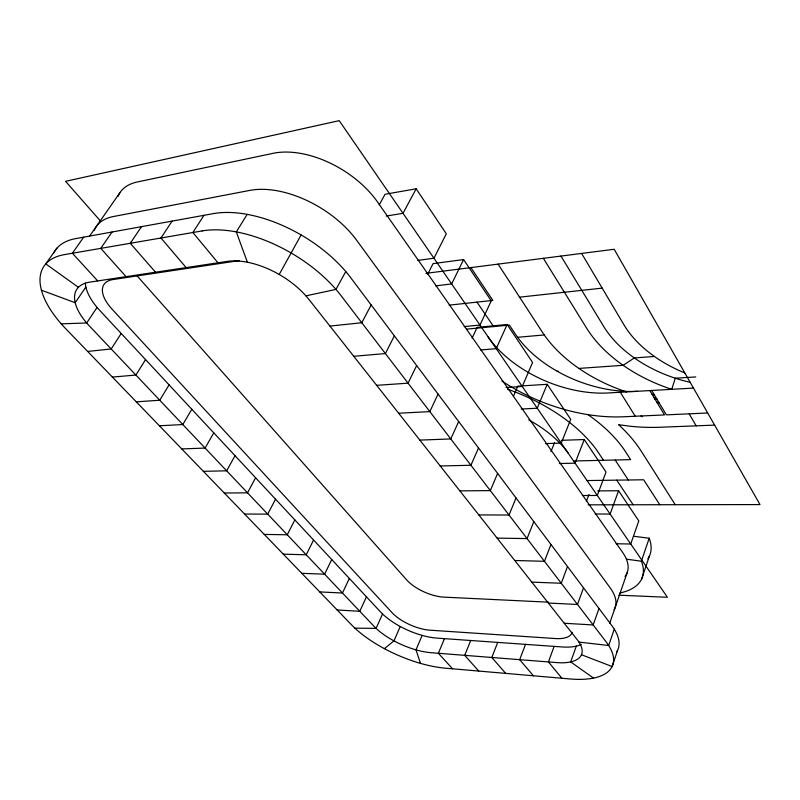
<?xml version="1.0" encoding="UTF-8"?>
<svg xmlns="http://www.w3.org/2000/svg" width="800" height="800" viewBox="0 0 800 800"><rect width="100%" height="100%" fill="white"/><g stroke="black" fill="none" stroke-linecap="round" stroke-linejoin="round"><path stroke-width="1.2" d="M617.55 650.44L612.11 666.54L581.46 654.73M641.67 578.94L649.33 556.24M619.83 593.01A78.21 37.41 21 0 0 641.38 561.22L649.2 538.24L634.34 536.34M614.28 629.14L608.68 645.5L578.96 642.09M609.68 623.36L627.44 571.89M599 608.46L593.19 624.95L564.25 623.26M576.31 646.13L570.69 661.9L593.5 678.09M583.52 587.84L577.5 604.46L548.31 603.04M597.66 490.91L618.57 490.74L610.12 514.05L595.26 514.01M554.12 646.38L548.43 661.94L561.94 678.26M567.51 566.52L561.26 583.26L531.83 582.13M586.39 501.32L588.99 494.42M525.51 644.36L519.7 659.68L533.41 675.79M550.95 544.46L544.46 561.31L514.77 560.5M561.41 440.33L584.25 439.54L575.07 463.17L559.34 463.52M497.72 642.4L491.81 657.48L505.7 673.39M533.8 521.61L527.06 538.59L497.12 538.11M550.94 451.62L554.51 442.75M470.71 640.49L464.71 655.35L478.76 671.06M516.04 497.94L509.03 515.04L478.83 514.92M444.46 638.64L438.37 653.27L452.58 668.8M513.43 396.26L517.8 386.16L547.21 384.3L537.23 408.21L521.19 409.03M497.62 473.41L490.33 490.61L459.89 490.89M422.17 635.39L416 649.86L420.49 663.37M400.25 626.5L393.95 640.88L384.38 648.65M478.51 447.95L470.92 465.27L440.23 465.97M382.55 613.98L376.09 628.38L354.92 628.17M472.1 338.2L477.14 327.37L507.13 324.5L496.22 348.66L480.53 349.97M458.68 421.53L450.77 438.95L419.84 440.1M366.45 596.8L359.79 611.29L337.18 609.97M438.07 394.08L429.84 411.61L398.66 413.24M349.34 578.44L342.47 593.02L319.75 591.92M331.72 559.52L324.63 574.2L301.81 573.32M416.65 365.55L408.06 383.17L376.65 385.33M464.18 326.6L479.98 325.07L491.25 300.82L463.6 259.57L451.65 283.93L435.67 285.86M313.57 540.02L306.24 554.79L283.31 554.16M427.54 274.54L433.06 263.62L463.6 259.57M394.37 335.86L385.4 353.57L353.76 356.29M294.85 519.92L287.28 534.78L264.25 534.42M275.54 499.19L267.71 514.13L244.6 514.05M371.17 304.95L361.8 322.74L329.94 326.08M279.2 274.48L301.11 234.94M417.86 260.41L433.95 258.22L446.32 233.79L416.16 188.8L403.02 213.31L386.19 216.05M255.61 477.79L247.51 492.82L224.31 493.03M345.78 271.54L335.96 289.4L305.92 295.84M379.28 204.75L385.08 194.24L416.16 188.8M235.03 455.69L226.65 470.81L203.38 471.34M213.77 432.86L205.1 448.07L181.75 448.93M191.8 409.27L182.81 424.55L159.4 425.78M169.08 384.87L159.76 400.23L136.3 401.84M247.18 214.36L236.3 231.89L247.39 262.23M145.56 359.62L135.89 375.05L112.39 377.07M203.97 215.32L192.89 232.51L217.97 262.8M121.21 333.47L111.18 348.97L87.65 351.43M172.11 221.1L160.96 238.01L186.14 267.6M97.09 307.42L86.68 322.98L61.24 323.84M141.49 226.66L130.28 243.29L155.53 272.21M85.87 287.05L75.19 302.72L41.4 290.2M112.03 232.01L100.78 248.36L126.08 276.66M89.63 236.06L119.84 192.81M83.68 237.16L72.39 253.25L97.72 280.93M56.99 248.1L45.75 263.89L78.42 287.32M239.35 260.58L112.91 279.57A38.68 18.67 32.2 0 0 111.91 308.98L392.02 612.64A30.01 12.25 23.7 0 0 429.99 630.19L555.59 638.55A32.27 13.93 21.4 0 0 572.16 632.26M425.91 273.35L614.19 249.27L760 504.58L588.1 504.84M519.38 297.19L602.19 288.13M449.16 305.16L492.84 300.39L470.9 267.6M466.47 329.16L509.35 325.07L515.65 334.48A99.75 61.49 21.3 0 0 637.49 391.29M517.62 337.3L544.23 334.94M654.42 356.47L634.31 357.94L623.15 365.31L578.98 368.41M506.11 387.5L522.27 386.48L532.58 362.47L507.13 324.5M695.76 376.94L675.27 378.21L671.74 389.34A126.51 80.62 17.7 0 1 586.58 328.08L543.38 258.32M693.47 388.09L608.29 392.95A98.13 59.74 22.3 0 1 488.15 336.96M654.85 398.87L656.5 398.79M656.97 402.4L658.84 402.31M657.19 402.86L659.11 402.76M707.69 412.99L666.37 414.85L651.73 390.47M714.62 425.12L659.49 427.27A160.04 98.94 21.2 0 1 629.37 426.14L618.59 424.69A135.95 71.6 22.5 0 1 641.24 451.18L675.22 504.71M545.4 443.61L561.25 443.09L570.72 419.36L547.21 384.3M573.56 460.99L630.64 459.64L625.45 451.62A118.85 62.55 22.6 0 0 588.04 414.68M587.03 480.56L643.66 479.78L659.79 504.73M582.34 495.54L597.3 495.45L606.02 472.01L584.25 439.54M557.2 371.25L558.41 371.26M616.07 543.75L630.74 544.01L638.79 520.9L618.57 490.74M618.84 595.19L667.43 597.28L339.21 120.65L65.57 181.33L100.22 220.74M548.61 602.18L444.01 597.14A29.56 12.74 23.7 0 1 406.6 579.83L136.79 275.54M626.41 559.17L641.38 561.22M657.04 399.31L654.32 398.87M654.54 395.16L651.98 394.11M654 397.46L656.88 399.05M641.02 415.98L642.3 416.73M476.97 302.13L493.69 326.7M603.5 460.28L598.23 452.37A117.23 60.99 23.2 0 0 507.54 389.23M616.74 480.15L633.15 504.77M615.23 460.13L628.41 480.17M498.1 264.12L542.3 332.08A122.99 77.21 19.6 0 0 626.51 391.91M620.3 392.26L635.25 416.24M560.97 256.07L603.75 326.53A105.32 67.06 17.8 0 0 690.18 382.33M649.85 390.58L664.52 414.93L623.35 416.78A137.6 83.91 22.2 0 1 501.96 381.06M581.61 253.43L623.89 324.72A106.69 68.32 16.9 0 0 684.82 372.94M689.21 413.92L696.18 425.84M94.18 230.49A75.97 38.59 32.7 0 1 113.32 216.55L249.89 190.39A81.32 46.28 31.1 0 1 356.56 240.13L610.19 587.91A63.54 28.94 21.2 0 1 614.1 609.72M117.95 196.44A74.58 39.66 33.2 0 1 137.29 181.98L273.16 153.31A79.71 47.41 31.5 0 1 377.6 202.08L622.63 552.4A62.54 29.9 21 0 1 625.01 576.46M53.42 253.48A96.84 46.81 32.2 0 1 75.85 238.58L213.21 213.64A103.83 56.35 30.6 0 1 350.72 277.71L611.73 625.43A80.76 34.91 21.4 0 1 616.66 652.03M85.3 283.02A58.04 28.03 32.2 0 0 99.87 310.55L380.57 611.97A45.02 18.39 23.7 0 0 437.17 638.13L562.37 646.97A48.42 20.91 21.4 0 0 581.3 644.39M649.2 538.24A77.4 38.15 20.9 0 1 647.88 558.82M528.72 419.86A83.62 43.45 23.2 0 1 568.19 453.2M202.16 230.92L64.55 254.6A97.65 46.13 32 0 0 65.96 328.96L351.57 624.88A75.58 30.14 23.7 0 0 445.3 668.17L570.16 678.97A81.33 34.31 21.5 0 0 606.1 641.82L340.98 295.56A104.77 55.61 30.4 0 0 202.16 230.92M227.2 261.41L89.89 282.12A58.52 27.62 31.9 0 0 89.51 326.1L374.09 626.38A45.32 18.06 23.7 0 0 431.06 652.69L556.71 662.59A48.76 20.55 21.5 0 0 577.38 639.91L308.94 299.45A62.77 33.28 30.4 0 0 227.2 261.41"/></g></svg>
